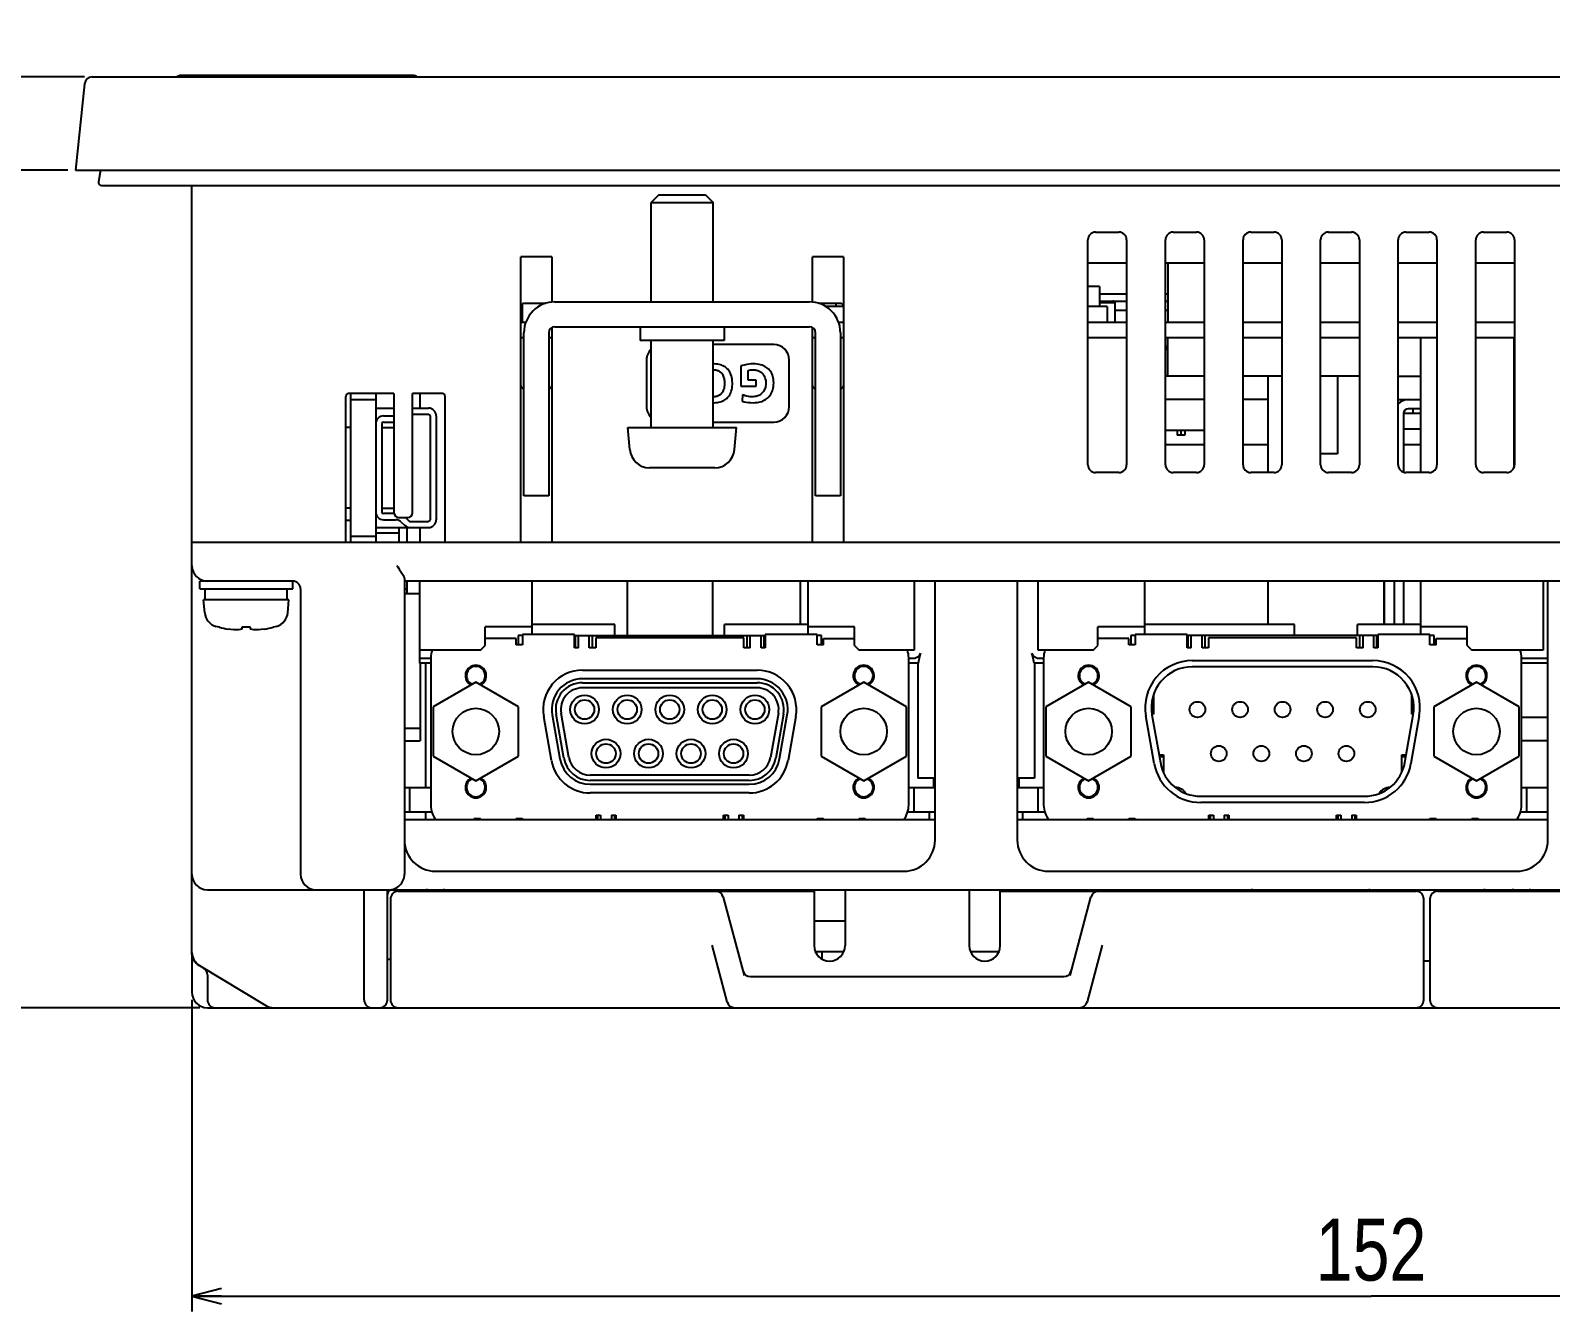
# Model space of a CAD drawing. Extents: x 0 to 563, y 0 to 379.
# Drawn here: x 114.7 to 212.7, y 0 to 82.6 of the extents above; entities that cross this region are included whole.
import ezdxf
from ezdxf.enums import TextEntityAlignment as Align

# ---------------------------------------------------------------- set-up
doc = ezdxf.new("R2010")
doc.units = 0
doc.header["$LTSCALE"] = 32.67
doc.layers.get('0').update_dxf_attribs({"linetype": 'CONTINUOUS'})
for name, color, linetype in [('AXIS', 7, 'CONTINUOUS'), ('DIM', 7, 'CONTINUOUS'), ('DTM_AXIS', 7, 'CONTINUOUS')]:
    doc.layers.add(name, color=color, linetype=linetype)
doc.styles.get("Standard").update_dxf_attribs({"font": 'txt', "width": 0.8})
doc.dimstyles.get("Standard").update_dxf_attribs({"dimtxt": 2.5, "dimasz": 2.5, "dimexe": 1.25, "dimexo": 0.625, "dimtad": 1, "dimcen": 2.5, "dimazin": 3, "dimtfac": 1, "dimtmove": 0, "dimatfit": 3})

# ---------------------------------------------------------------- blocks, each defined once
blk = doc.blocks.new('_OPEN')
at = {"color": 0, "linetype": 'BYBLOCK'}
for p, q in [((0, 0), (-1, 0.263)), ((-1, -0.263), (0, 0)), ((-1, 0), (0, 0))]:
    blk.add_line(p, q, dxfattribs=at)
blk = doc.blocks.new('*D5')
at = {"layer": 'DIM', "color": 2, "linetype": 'CONTINUOUS'}
for p, q in [((105.627, 79.593), (105.627, 82.593)), ((105.627, 82.593), (105.627, 76.593)), ((118.179, 79.593), (104.627, 79.593)), ((105.627, 61.948), (105.627, 76.593)), ((117.098, 73.593), (104.627, 73.593)), ((105.627, 73.593), (105.627, 61.948))]:
    blk.add_line(p, q, dxfattribs=at)
at = {"layer": 'DIM', "color": 2, "linetype": 'CONTINUOUS', "xscale": 1.9, "yscale": 1.9, "zscale": 1.9}
for p, rotation in [((105.627, 79.593), 270), ((105.627, 73.593), 90)]:
    blk.add_blockref('_OPEN', p, dxfattribs=dict(at, rotation=rotation))
at = {"layer": 'DIM', "color": 2, "linetype": 'CONTINUOUS', "width": 0.8}
blk.add_text('6', height=4, rotation=90, dxfattribs=at).set_placement((104.627, 65.148), align=Align.RIGHT)
blk = doc.blocks.new('*D6')
at = {"layer": 'DIM', "color": 2, "linetype": 'CONTINUOUS'}
for p, q in [((118.179, 79.593), (88.973, 79.593)), ((89.973, 79.593), (89.973, 49.593)), ((89.973, 19.593), (89.973, 49.593)), ((125.598, 19.593), (88.973, 19.593))]:
    blk.add_line(p, q, dxfattribs=at)
at = {"layer": 'DIM', "color": 2, "linetype": 'CONTINUOUS', "xscale": 1.9, "yscale": 1.9, "zscale": 1.9}
for p, rotation in [((89.973, 79.593), 90), ((89.973, 19.593), 270)]:
    blk.add_blockref('_OPEN', p, dxfattribs=dict(at, rotation=rotation))
at = {"layer": 'DIM', "color": 2, "linetype": 'CONTINUOUS', "width": 0.8}
blk.add_text('60', height=4, rotation=90, dxfattribs=at).set_placement((88.973, 49.593), align=Align.CENTER)
blk = doc.blocks.new('*D7')
at = {"layer": 'DIM', "color": 2, "linetype": 'CONTINUOUS'}
for p, q in [((125.098, 20.093), (125.098, 2)), ((277.098, 20.093), (277.098, 2)), ((125.098, 2), (125.098, 0)), ((277.098, 2), (277.098, 0)), ((125.098, 1), (201.098, 1)), ((277.098, 1), (201.098, 1))]:
    blk.add_line(p, q, dxfattribs=at)
at = {"layer": 'DIM', "color": 2, "linetype": 'CONTINUOUS', "xscale": 1.9, "yscale": 1.9, "zscale": 1.9, "rotation": 180}
blk.add_blockref('_OPEN', (125.098, 1), dxfattribs=at)
at = {"layer": 'DIM', "color": 2, "linetype": 'CONTINUOUS', "xscale": 1.9, "yscale": 1.9, "zscale": 1.9}
blk.add_blockref('_OPEN', (277.098, 1), dxfattribs=at)
at = {"layer": 'DIM', "color": 2, "linetype": 'CONTINUOUS', "width": 0.8}
blk.add_text('152', height=4, dxfattribs=at).set_placement((201.098, 2), align=Align.CENTER)

msp = doc.modelspace()

# ---------------------------------------------------------------- linework, layer by layer
at = {"color": 7, "linetype": 'CONTINUOUS'}
for p, q in [((118.679, 79.593), (283.517, 79.593)), ((124.09, 79.593), (124.121, 79.62)), ((124.121, 79.62), (124.162, 79.645)), ((124.162, 79.645), (124.206, 79.663)), ((124.206, 79.663), (124.252, 79.674)), ((124.252, 79.674), (124.298, 79.678)), ((139.398, 79.678), (124.298, 79.678)), ((139.444, 79.674), (139.398, 79.678)), ((139.489, 79.663), (139.444, 79.674)), ((139.533, 79.645), (139.489, 79.663)), ((139.574, 79.62), (139.533, 79.645)), ((139.606, 79.593), (139.574, 79.62)), ((118.181, 79.146), (117.598, 73.593)), ((117.598, 73.593), (284.598, 73.593)), ((119.216, 73.593), (119.081, 72.828)), ((119.278, 72.593), (282.918, 72.593)), ((125.098, 23.16), (125.098, 72.593)), ((155.198, 71.993), (154.698, 71.493)), ((155.198, 71.993), (158.198, 71.993)), ((158.198, 71.993), (158.698, 71.493)), ((154.698, 65.093), (154.698, 71.493)), ((154.698, 71.493), (158.698, 71.493)), ((158.698, 65.093), (158.698, 71.493)), ((183.348, 69.593), (184.848, 69.593)), ((188.348, 69.593), (189.848, 69.593)), ((193.348, 69.593), (194.848, 69.593)), ((198.348, 69.593), (199.848, 69.593)), ((203.348, 69.593), (204.848, 69.593)), ((208.348, 69.593), (209.848, 69.593)), ((182.848, 54.593), (182.848, 69.093)), ((185.348, 69.093), (185.348, 54.593)), ((187.848, 54.593), (187.848, 69.093)), ((190.348, 69.093), (190.348, 54.593)), ((192.848, 54.593), (192.848, 69.093)), ((195.348, 69.093), (195.348, 54.593)), ((197.848, 54.593), (197.848, 69.093)), ((200.348, 69.093), (200.348, 54.593)), ((202.848, 54.593), (202.848, 69.093)), ((205.348, 69.093), (205.348, 54.593)), ((207.848, 54.593), (207.848, 69.093)), ((210.348, 69.093), (210.348, 54.593)), ((146.298, 49.593), (146.298, 67.993)), ((148.298, 67.993), (146.298, 67.993)), ((148.298, 67.993), (148.298, 65.074)), ((165.098, 65.074), (165.098, 67.993)), ((167.098, 67.993), (165.098, 67.993)), ((167.098, 67.993), (167.098, 49.593)), ((185.348, 67.593), (182.848, 67.593)), ((190.348, 67.593), (187.848, 67.593)), ((187.998, 67.593), (187.998, 63.793)), ((195.348, 67.593), (192.848, 67.593)), ((200.348, 67.593), (197.848, 67.593)), ((205.348, 67.593), (202.848, 67.593)), ((210.348, 67.593), (207.848, 67.593)), ((146.398, 63.793), (146.398, 64.967)), ((147.905, 64.993), (146.498, 64.993)), ((148.498, 65.093), (164.898, 65.093)), ((166.898, 64.993), (165.491, 64.993)), ((167.098, 64.793), (165.94, 64.793)), ((184.098, 64.793), (182.848, 64.793)), ((185.348, 65.593), (183.598, 65.593)), ((183.598, 65.143), (185.348, 65.143)), ((183.598, 65.043), (184.598, 65.043)), ((184.098, 64.793), (184.098, 63.793)), ((184.486, 65.141), (184.456, 65.143)), ((184.514, 65.135), (184.486, 65.141)), ((184.539, 65.125), (184.514, 65.135)), ((184.558, 65.113), (184.539, 65.125)), ((184.574, 65.1), (184.558, 65.113)), ((184.585, 65.086), (184.574, 65.1)), ((184.592, 65.072), (184.585, 65.086)), ((184.596, 65.057), (184.592, 65.072)), ((184.598, 65.043), (184.596, 65.057)), ((184.598, 63.793), (184.598, 65.043)), ((187.998, 65.593), (187.848, 65.593)), ((187.848, 65.143), (187.998, 65.143)), ((146.298, 63.793), (146.63, 63.793)), ((166.765, 63.793), (167.098, 63.793)), ((182.848, 63.793), (185.348, 63.793)), ((185.348, 64.543), (184.598, 64.543)), ((187.998, 64.543), (187.848, 64.543)), ((187.848, 63.793), (190.348, 63.793)), ((192.848, 63.793), (195.348, 63.793)), ((197.848, 63.793), (200.348, 63.793)), ((202.848, 63.793), (205.348, 63.793)), ((207.848, 63.793), (210.348, 63.793)), ((146.298, 62.793), (146.498, 62.793)), ((146.498, 52.593), (146.498, 63.093)), ((148.098, 63.093), (148.098, 52.593)), ((148.098, 62.793), (148.298, 62.793)), ((148.298, 63.44), (148.298, 49.593)), ((148.498, 63.493), (164.898, 63.493)), ((153.998, 63.493), (153.998, 62.593)), ((159.398, 63.493), (159.398, 62.593)), ((165.098, 49.593), (165.098, 63.44)), ((165.098, 62.793), (165.298, 62.793)), ((165.298, 52.593), (165.298, 63.093)), ((166.898, 63.093), (166.898, 52.593)), ((166.898, 62.793), (167.098, 62.793)), ((182.848, 62.793), (185.348, 62.793)), ((187.848, 62.793), (190.348, 62.793)), ((187.998, 60.293), (187.998, 62.793)), ((192.848, 62.793), (195.348, 62.793)), ((197.848, 62.793), (200.348, 62.793)), ((202.848, 62.793), (205.348, 62.793)), ((204.298, 62.793), (204.298, 54.093)), ((207.848, 62.793), (210.348, 62.793)), ((210.298, 62.793), (210.298, 54.377)), ((159.398, 62.593), (153.998, 62.593)), ((154.698, 56.993), (154.698, 62.593)), ((158.698, 56.993), (158.698, 62.593)), ((162.603, 62.343), (158.698, 62.343)), ((187.877, 62.229), (187.848, 62.278)), ((187.911, 62.17), (187.877, 62.229)), ((187.939, 62.116), (187.911, 62.17)), ((187.961, 62.068), (187.939, 62.116)), ((187.978, 62.026), (187.961, 62.068)), ((187.989, 61.989), (187.978, 62.026)), ((187.996, 61.956), (187.989, 61.989)), ((187.998, 61.927), (187.996, 61.956)), ((154.403, 61.343), (154.403, 58.343)), ((158.79, 61.093), (158.698, 61.092)), ((158.898, 61.087), (158.79, 61.093)), ((158.998, 61.075), (158.898, 61.087)), ((159.09, 61.057), (158.998, 61.075)), ((159.176, 61.034), (159.09, 61.057)), ((159.255, 61.006), (159.176, 61.034)), ((159.329, 60.973), (159.255, 61.006)), ((159.398, 60.936), (159.329, 60.973)), ((159.463, 60.896), (159.398, 60.936)), ((159.523, 60.851), (159.463, 60.896)), ((159.58, 60.801), (159.523, 60.851)), ((159.633, 60.747), (159.58, 60.801)), ((160.685, 61.018), (160.489, 60.969)), ((160.489, 60.969), (160.489, 59.667)), ((160.859, 61.054), (160.685, 61.018)), ((161.013, 61.077), (160.859, 61.054)), ((161.15, 61.09), (161.013, 61.077)), ((161.272, 61.093), (161.15, 61.09)), ((161.41, 61.089), (161.272, 61.093)), ((161.536, 61.077), (161.41, 61.089)), ((161.651, 61.059), (161.536, 61.077)), ((161.756, 61.035), (161.651, 61.059)), ((161.852, 61.006), (161.756, 61.035)), ((161.939, 60.972), (161.852, 61.006)), ((162.019, 60.935), (161.939, 60.972)), ((162.092, 60.894), (162.019, 60.935)), ((162.159, 60.85), (162.092, 60.894)), ((162.22, 60.802), (162.159, 60.85)), ((162.276, 60.751), (162.22, 60.802)), ((162.328, 60.697), (162.276, 60.751)), ((163.603, 58.343), (163.603, 61.343)), ((158.698, 60.71), (158.754, 60.712)), ((158.754, 60.712), (158.817, 60.71)), ((158.817, 60.71), (158.875, 60.703)), ((158.875, 60.703), (158.928, 60.692)), ((158.928, 60.692), (158.978, 60.677)), ((158.978, 60.677), (159.024, 60.659)), ((159.024, 60.659), (159.068, 60.637)), ((159.068, 60.637), (159.11, 60.612)), ((159.11, 60.612), (159.149, 60.583)), ((159.149, 60.583), (159.187, 60.55)), ((159.187, 60.55), (159.223, 60.512)), ((159.223, 60.512), (159.257, 60.47)), ((159.257, 60.47), (159.289, 60.422)), ((159.289, 60.422), (159.319, 60.368)), ((159.319, 60.368), (159.347, 60.308)), ((159.347, 60.308), (159.372, 60.24)), ((159.372, 60.24), (159.394, 60.165)), ((159.394, 60.165), (159.412, 60.081)), ((159.412, 60.081), (159.425, 59.988)), ((159.425, 59.988), (159.432, 59.89)), ((159.432, 59.791), (159.425, 59.697)), ((159.432, 59.89), (159.432, 59.791)), ((159.682, 60.689), (159.633, 60.747)), ((159.728, 60.625), (159.682, 60.689)), ((159.77, 60.556), (159.728, 60.625)), ((159.808, 60.482), (159.77, 60.556)), ((159.842, 60.401), (159.808, 60.482)), ((159.872, 60.313), (159.842, 60.401)), ((159.898, 60.217), (159.872, 60.313)), ((159.917, 60.114), (159.898, 60.217)), ((159.931, 60.002), (159.917, 60.114)), ((159.938, 59.881), (159.931, 60.002)), ((159.936, 59.757), (159.938, 59.881)), ((160.953, 60.678), (161.019, 60.692)), ((160.953, 60.048), (160.953, 60.678)), ((161.466, 60.048), (160.953, 60.048)), ((161.019, 60.692), (161.093, 60.703)), ((161.093, 60.703), (161.177, 60.71)), ((161.177, 60.71), (161.272, 60.712)), ((161.272, 60.712), (161.337, 60.71)), ((161.337, 60.71), (161.4, 60.704)), ((161.4, 60.704), (161.46, 60.694)), ((161.46, 60.694), (161.516, 60.681)), ((161.466, 59.667), (161.466, 60.048)), ((161.516, 60.681), (161.569, 60.665)), ((161.569, 60.665), (161.618, 60.647)), ((161.618, 60.647), (161.672, 60.621)), ((161.672, 60.621), (161.726, 60.59)), ((161.726, 60.59), (161.776, 60.555)), ((161.776, 60.555), (161.823, 60.517)), ((161.823, 60.517), (161.866, 60.476)), ((161.866, 60.476), (161.905, 60.431)), ((161.905, 60.431), (161.942, 60.382)), ((161.942, 60.382), (161.975, 60.328)), ((161.975, 60.328), (162.005, 60.27)), ((162.005, 60.27), (162.031, 60.207)), ((162.031, 60.207), (162.053, 60.14)), ((162.053, 60.14), (162.071, 60.068)), ((162.071, 60.068), (162.084, 59.992)), ((162.084, 59.992), (162.091, 59.91)), ((162.092, 59.825), (162.087, 59.743)), ((162.091, 59.91), (162.092, 59.825)), ((162.375, 60.639), (162.328, 60.697)), ((162.418, 60.577), (162.375, 60.639)), ((162.457, 60.511), (162.418, 60.577)), ((162.492, 60.44), (162.457, 60.511)), ((162.522, 60.364), (162.492, 60.44)), ((162.548, 60.281), (162.522, 60.364)), ((162.569, 60.192), (162.548, 60.281)), ((162.585, 60.095), (162.569, 60.192)), ((162.595, 59.989), (162.585, 60.095)), ((162.593, 59.75), (162.598, 59.873)), ((162.598, 59.873), (162.595, 59.989)), ((190.348, 60.293), (187.848, 60.293)), ((195.348, 60.293), (192.848, 60.293)), ((200.348, 60.293), (197.848, 60.293)), ((198.948, 60.293), (198.948, 55.293)), ((202.848, 60.293), (204.298, 60.293)), ((210.298, 60.293), (210.348, 60.293)), ((135.023, 49.593), (135.023, 58.993)), ((138.123, 59.193), (135.223, 59.193)), ((135.348, 49.593), (135.348, 59.193)), ((135.348, 58.793), (136.948, 58.793)), ((136.948, 59.193), (136.948, 49.593)), ((138.123, 59.193), (138.123, 51.493)), ((139.323, 51.493), (139.323, 59.193)), ((141.223, 59.193), (139.323, 59.193)), ((139.798, 59.193), (139.798, 58.243)), ((141.423, 49.593), (141.423, 58.993)), ((158.754, 58.974), (158.698, 58.977)), ((158.815, 58.977), (158.754, 58.974)), ((158.871, 58.984), (158.815, 58.977)), ((158.924, 58.995), (158.871, 58.984)), ((158.973, 59.009), (158.924, 58.995)), ((159.02, 59.028), (158.973, 59.009)), ((159.064, 59.05), (159.02, 59.028)), ((159.106, 59.075), (159.064, 59.05)), ((159.146, 59.105), (159.106, 59.075)), ((159.184, 59.139), (159.146, 59.105)), ((159.221, 59.177), (159.184, 59.139)), ((159.256, 59.22), (159.221, 59.177)), ((159.289, 59.269), (159.256, 59.22)), ((159.32, 59.324), (159.289, 59.269)), ((159.348, 59.385), (159.32, 59.324)), ((159.374, 59.453), (159.348, 59.385)), ((159.396, 59.528), (159.374, 59.453)), ((159.413, 59.609), (159.396, 59.528)), ((159.425, 59.697), (159.413, 59.609)), ((159.446, 58.778), (159.508, 58.822)), ((159.508, 58.822), (159.566, 58.87)), ((159.566, 58.87), (159.62, 58.922)), ((159.62, 58.922), (159.67, 58.978)), ((159.67, 58.978), (159.717, 59.04)), ((159.717, 59.04), (159.76, 59.107)), ((159.76, 59.107), (159.799, 59.179)), ((159.799, 59.179), (159.834, 59.257)), ((159.834, 59.257), (159.865, 59.341)), ((159.865, 59.341), (159.891, 59.433)), ((159.891, 59.433), (159.913, 59.532)), ((159.913, 59.532), (159.928, 59.64)), ((159.928, 59.64), (159.936, 59.757)), ((160.489, 59.667), (161.466, 59.667)), ((160.593, 59.102), (160.562, 58.694)), ((160.668, 59.071), (160.593, 59.102)), ((160.757, 59.041), (160.668, 59.071)), ((160.859, 59.015), (160.757, 59.041)), ((160.969, 58.994), (160.859, 59.015)), ((161.082, 58.98), (160.969, 58.994)), ((161.187, 58.975), (161.082, 58.98)), ((161.278, 58.976), (161.187, 58.975)), ((161.36, 58.983), (161.278, 58.976)), ((161.436, 58.996), (161.36, 58.983)), ((161.507, 59.013), (161.436, 58.996)), ((161.573, 59.034), (161.507, 59.013)), ((161.634, 59.06), (161.573, 59.034)), ((161.691, 59.089), (161.634, 59.06)), ((161.744, 59.122), (161.691, 59.089)), ((161.793, 59.159), (161.744, 59.122)), ((161.839, 59.2), (161.793, 59.159)), ((161.881, 59.244), (161.839, 59.2)), ((161.921, 59.291), (161.881, 59.244)), ((161.956, 59.343), (161.921, 59.291)), ((161.988, 59.399), (161.956, 59.343)), ((162.017, 59.459), (161.988, 59.399)), ((161.991, 58.75), (162.064, 58.791)), ((162.041, 59.523), (162.017, 59.459)), ((162.061, 59.592), (162.041, 59.523)), ((162.077, 59.665), (162.061, 59.592)), ((162.064, 58.791), (162.132, 58.837)), ((162.087, 59.743), (162.077, 59.665)), ((162.132, 58.837), (162.195, 58.886)), ((162.195, 58.886), (162.252, 58.939)), ((162.252, 58.939), (162.306, 58.995)), ((162.306, 58.995), (162.355, 59.057)), ((162.355, 59.057), (162.401, 59.122)), ((162.401, 59.122), (162.442, 59.192)), ((162.442, 59.192), (162.479, 59.268)), ((162.479, 59.268), (162.512, 59.35)), ((162.512, 59.35), (162.54, 59.438)), ((162.54, 59.438), (162.564, 59.534)), ((162.564, 59.534), (162.582, 59.638)), ((162.582, 59.638), (162.593, 59.75)), ((190.348, 58.793), (187.848, 58.793)), ((194.448, 58.793), (192.848, 58.793)), ((202.848, 58.793), (204.298, 58.793)), ((203.098, 58.699), (203.098, 58.793)), ((210.348, 58.793), (210.298, 58.793)), ((136.948, 58.243), (138.123, 58.243)), ((139.323, 58.243), (140.348, 58.243)), ((139.323, 57.843), (140.348, 57.843)), ((158.698, 58.595), (158.754, 58.593)), ((158.754, 58.593), (158.865, 58.597)), ((158.865, 58.597), (158.969, 58.608)), ((158.969, 58.608), (159.064, 58.624)), ((159.064, 58.624), (159.152, 58.646)), ((159.152, 58.646), (159.234, 58.672)), ((159.234, 58.672), (159.31, 58.703)), ((159.31, 58.703), (159.381, 58.739)), ((159.381, 58.739), (159.446, 58.778)), ((160.562, 58.694), (160.698, 58.657)), ((160.698, 58.657), (160.832, 58.63)), ((160.832, 58.63), (160.967, 58.61)), ((160.967, 58.61), (161.111, 58.598)), ((161.111, 58.598), (161.272, 58.593)), ((161.272, 58.593), (161.402, 58.598)), ((161.402, 58.598), (161.522, 58.609)), ((161.522, 58.609), (161.632, 58.627)), ((161.632, 58.627), (161.733, 58.651)), ((161.733, 58.651), (161.826, 58.679)), ((161.826, 58.679), (161.912, 58.713)), ((161.912, 58.713), (161.991, 58.75)), ((204.298, 57.893), (203.198, 57.893)), ((203.198, 57.893), (203.198, 54.117)), ((204.298, 58.193), (203.498, 58.193)), ((203.798, 58.193), (203.798, 57.893)), ((210.348, 58.193), (210.298, 58.193)), ((210.348, 57.893), (210.298, 57.893)), ((135.348, 57.002), (135.023, 57.002)), ((137.348, 57.243), (137.348, 51.543)), ((137.348, 57.002), (138.123, 57.002)), ((137.448, 57.743), (138.123, 57.743)), ((137.448, 57.343), (138.123, 57.343)), ((140.448, 57.743), (140.448, 51.043)), ((140.848, 57.743), (140.848, 51.043)), ((153.322, 55.58), (153.198, 56.993)), ((153.198, 56.993), (160.198, 56.993)), ((158.698, 57.343), (162.603, 57.343)), ((160.074, 55.58), (160.198, 56.993)), ((204.298, 56.893), (203.198, 56.893)), ((210.348, 56.893), (210.298, 56.893)), ((190.348, 56.793), (187.848, 56.793)), ((187.848, 55.893), (190.348, 55.893)), ((188.598, 56.793), (188.598, 56.493)), ((189.098, 56.493), (188.598, 56.493)), ((188.848, 56.793), (188.848, 56.493)), ((189.098, 56.793), (189.098, 56.493)), ((192.848, 55.893), (194.448, 55.893)), ((203.198, 55.893), (204.298, 55.893)), ((210.298, 55.893), (210.348, 55.893)), ((198.948, 55.293), (197.848, 55.293)), ((210.298, 54.893), (210.348, 54.893)), ((154.598, 54.396), (154.598, 54.393)), ((154.624, 54.394), (154.598, 54.396)), ((154.651, 54.394), (154.624, 54.394)), ((154.678, 54.393), (154.651, 54.394)), ((156.198, 54.393), (154.678, 54.393)), ((156.532, 54.394), (156.198, 54.396)), ((156.198, 54.396), (156.198, 54.393)), ((156.865, 54.394), (156.532, 54.394)), ((157.198, 54.396), (156.865, 54.394)), ((157.198, 54.393), (157.198, 54.396)), ((158.718, 54.393), (157.198, 54.393)), ((158.745, 54.394), (158.718, 54.393)), ((158.771, 54.394), (158.745, 54.394)), ((158.798, 54.396), (158.771, 54.394)), ((184.848, 54.093), (183.348, 54.093)), ((189.848, 54.093), (188.348, 54.093)), ((194.848, 54.093), (193.348, 54.093)), ((199.848, 54.093), (198.348, 54.093)), ((204.848, 54.093), (203.348, 54.093)), ((209.848, 54.093), (208.348, 54.093)), ((148.098, 52.593), (146.498, 52.593)), ((166.898, 52.593), (165.298, 52.593)), ((135.348, 51.784), (135.023, 51.784)), ((135.348, 50.993), (135.023, 50.993)), ((137.348, 51.784), (138.123, 51.784)), ((138.127, 51.443), (137.448, 51.443)), ((137.448, 51.043), (138.241, 51.043)), ((138.423, 51.193), (139.023, 51.193)), ((139.084, 50.973), (138.877, 51.18)), ((135.348, 49.993), (136.948, 49.993)), ((136.948, 50.543), (140.348, 50.543)), ((136.948, 50.193), (138.448, 50.193)), ((138.448, 49.593), (138.448, 50.543)), ((138.594, 50.897), (138.801, 50.69)), ((138.948, 50.543), (138.948, 49.593)), ((139.155, 50.943), (140.348, 50.943)), ((139.798, 50.543), (139.798, 49.593)), ((125.098, 49.593), (269.098, 49.593)), ((138.298, 48.093), (138.362, 48.002)), ((125.598, 46.593), (125.598, 47.093)), ((131.598, 47.093), (125.598, 47.093)), ((131.598, 46.593), (131.598, 47.093)), ((138.362, 48.002), (138.426, 47.912)), ((138.426, 47.912), (138.486, 47.825)), ((138.486, 47.825), (138.541, 47.743)), ((138.541, 47.743), (138.592, 47.666)), ((138.592, 47.666), (138.638, 47.595)), ((138.638, 47.595), (138.677, 47.529)), ((138.677, 47.529), (138.711, 47.47)), ((138.711, 47.47), (138.739, 47.416)), ((138.739, 47.416), (138.761, 47.369)), ((138.761, 47.369), (138.777, 47.327)), ((138.777, 47.327), (138.789, 47.289)), ((138.789, 47.289), (138.796, 47.256)), ((138.796, 47.256), (138.798, 47.227)), ((138.798, 47.227), (138.798, 28.193)), ((237.998, 47.093), (138.798, 47.093)), ((138.948, 47.093), (138.948, 46.293)), ((139.798, 41.793), (139.798, 47.093)), ((146.998, 47.093), (146.998, 43.643)), ((164.298, 47.093), (164.298, 44.293)), ((164.798, 47.093), (164.798, 43.643)), ((171.648, 47.093), (171.648, 42.643)), ((172.998, 30.393), (172.998, 47.093)), ((178.298, 47.093), (178.298, 30.393)), ((179.648, 42.643), (179.648, 47.093)), ((186.498, 47.093), (186.498, 43.643)), ((201.948, 44.293), (201.948, 47.093)), ((202.598, 47.093), (202.598, 44.293)), ((203.198, 47.093), (203.198, 44.293)), ((204.298, 47.093), (204.298, 43.643)), ((212.198, 47.093), (212.198, 42.643)), ((212.498, 30.393), (212.498, 47.093)), ((125.598, 46.593), (131.598, 46.593)), ((125.948, 45.893), (125.948, 46.593)), ((131.248, 45.893), (131.248, 46.593)), ((132.098, 46.593), (132.098, 28.193)), ((138.798, 46.593), (138.948, 46.593)), ((138.798, 46.293), (139.798, 46.293)), ((125.922, 45.046), (125.848, 45.893)), ((131.348, 45.893), (125.848, 45.893)), ((131.274, 45.046), (131.348, 45.893)), ((126.848, 44.116), (126.638, 44.173)), ((126.87, 44.116), (126.848, 44.116)), ((128.318, 44.116), (128.318, 43.997)), ((128.878, 44.116), (128.318, 44.116)), ((128.878, 43.997), (128.878, 44.116)), ((130.348, 44.116), (130.325, 44.116)), ((130.558, 44.173), (130.348, 44.116)), ((146.998, 44.143), (143.998, 44.143)), ((143.998, 42.943), (143.998, 44.143)), ((152.366, 44.293), (146.998, 44.293)), ((152.366, 43.573), (152.366, 44.293)), ((164.798, 44.293), (159.43, 44.293)), ((159.43, 43.573), (159.43, 44.293)), ((167.798, 44.143), (164.798, 44.143)), ((167.798, 42.943), (167.798, 44.143)), ((186.498, 44.143), (183.498, 44.143)), ((183.498, 42.943), (183.498, 44.143)), ((196.171, 44.293), (186.498, 44.293)), ((196.171, 43.593), (196.171, 44.293)), ((204.298, 44.293), (200.225, 44.293)), ((200.225, 43.593), (200.225, 44.293)), ((207.298, 44.143), (204.298, 44.143)), ((207.298, 42.943), (207.298, 44.143)), ((127.607, 43.974), (127.43, 43.997)), ((127.795, 43.957), (127.607, 43.974)), ((127.993, 43.946), (127.795, 43.957)), ((128.093, 43.955), (127.993, 43.946)), ((128.202, 43.972), (128.093, 43.955)), ((128.318, 43.997), (128.202, 43.972)), ((128.986, 43.973), (128.878, 43.997)), ((129.094, 43.956), (128.986, 43.973)), ((129.203, 43.946), (129.094, 43.956)), ((129.384, 43.956), (129.203, 43.946)), ((129.571, 43.972), (129.384, 43.956)), ((129.765, 43.997), (129.571, 43.972)), ((145.998, 43.393), (143.998, 43.393)), ((145.998, 42.993), (145.998, 43.393)), ((146.398, 43.593), (146.123, 43.593)), ((146.123, 43.593), (146.123, 42.993)), ((149.748, 43.643), (146.398, 43.643)), ((146.398, 43.643), (146.398, 42.993)), ((149.748, 42.793), (149.748, 43.643)), ((162.048, 43.573), (149.748, 43.573)), ((149.813, 42.793), (149.813, 43.573)), ((150.013, 42.793), (150.013, 43.573)), ((150.713, 42.793), (150.713, 43.573)), ((150.913, 42.793), (150.913, 43.573)), ((160.668, 43.443), (151.128, 43.443)), ((151.128, 43.443), (151.128, 42.793)), ((160.668, 42.793), (160.668, 43.443)), ((160.883, 42.793), (160.883, 43.573)), ((161.083, 42.793), (161.083, 43.573)), ((161.783, 42.793), (161.783, 43.573)), ((161.983, 42.793), (161.983, 43.573)), ((165.398, 43.643), (162.048, 43.643)), ((162.048, 43.643), (162.048, 42.793)), ((165.398, 42.993), (165.398, 43.643)), ((165.673, 43.593), (165.398, 43.593)), ((165.673, 42.993), (165.673, 43.593)), ((165.798, 43.393), (167.798, 43.393)), ((165.798, 42.993), (165.798, 43.393)), ((185.498, 43.393), (183.498, 43.393)), ((185.498, 42.993), (185.498, 43.393)), ((185.898, 43.593), (185.623, 43.593)), ((185.623, 43.593), (185.623, 42.993)), ((189.248, 43.643), (185.898, 43.643)), ((185.898, 43.643), (185.898, 42.993)), ((189.248, 42.793), (189.248, 43.643)), ((201.548, 43.593), (189.248, 43.593)), ((189.313, 42.793), (189.313, 43.593)), ((189.513, 42.793), (189.513, 43.593)), ((190.213, 42.793), (190.213, 43.593)), ((190.413, 42.793), (190.413, 43.593)), ((200.168, 43.443), (190.628, 43.443)), ((190.628, 43.443), (190.628, 42.793)), ((200.168, 42.793), (200.168, 43.443)), ((200.383, 42.793), (200.383, 43.593)), ((200.583, 42.793), (200.583, 43.593)), ((201.283, 42.793), (201.283, 43.593)), ((201.483, 42.793), (201.483, 43.593)), ((204.898, 43.643), (201.548, 43.643)), ((201.548, 43.643), (201.548, 42.793)), ((204.898, 42.993), (204.898, 43.643)), ((205.173, 43.593), (204.898, 43.593)), ((205.173, 42.993), (205.173, 43.593)), ((205.298, 43.393), (207.298, 43.393)), ((205.298, 42.993), (205.298, 43.393)), ((143.698, 42.643), (139.798, 42.643)), ((140.498, 42.143), (140.498, 32.643)), ((143.698, 42.643), (143.998, 42.943)), ((146.398, 42.993), (145.998, 42.993)), ((150.013, 42.793), (149.748, 42.793)), ((151.128, 42.793), (150.713, 42.793)), ((161.083, 42.793), (160.668, 42.793)), ((162.048, 42.793), (161.783, 42.793)), ((165.798, 42.993), (165.398, 42.993)), ((167.798, 42.943), (168.098, 42.643)), ((171.648, 42.643), (168.098, 42.643)), ((171.298, 32.643), (171.298, 42.143)), ((171.777, 42.138), (171.736, 42.121)), ((171.819, 42.159), (171.777, 42.138)), ((171.859, 42.185), (171.819, 42.159)), ((171.899, 42.216), (171.859, 42.185)), ((171.937, 42.252), (171.899, 42.216)), ((171.972, 42.294), (171.937, 42.252)), ((171.994, 42.237), (171.95, 42.017)), ((172.003, 42.342), (171.972, 42.294)), ((172.05, 42.452), (171.994, 42.237)), ((172.03, 42.395), (172.003, 42.342)), ((172.05, 42.452), (172.03, 42.395)), ((179.266, 42.395), (179.245, 42.452)), ((179.302, 42.237), (179.245, 42.452)), ((179.293, 42.342), (179.266, 42.395)), ((179.324, 42.294), (179.293, 42.342)), ((179.346, 42.017), (179.302, 42.237)), ((179.359, 42.252), (179.324, 42.294)), ((179.397, 42.216), (179.359, 42.252)), ((179.437, 42.185), (179.397, 42.216)), ((179.477, 42.159), (179.437, 42.185)), ((179.518, 42.138), (179.477, 42.159)), ((179.56, 42.121), (179.518, 42.138)), ((183.198, 42.643), (179.648, 42.643)), ((179.998, 42.143), (179.998, 32.643)), ((183.198, 42.643), (183.498, 42.943)), ((185.898, 42.993), (185.498, 42.993)), ((189.513, 42.793), (189.248, 42.793)), ((190.628, 42.793), (190.213, 42.793)), ((200.583, 42.793), (200.168, 42.793)), ((201.548, 42.793), (201.283, 42.793)), ((205.298, 42.993), (204.898, 42.993)), ((207.298, 42.943), (207.598, 42.643)), ((212.198, 42.643), (207.598, 42.643)), ((210.798, 32.643), (210.798, 42.143)), ((140.498, 42.093), (139.798, 42.093)), ((140.498, 41.793), (139.798, 41.793)), ((139.807, 41.793), (139.807, 36.793)), ((140.148, 41.793), (140.148, 33.793)), ((150.273, 41.353), (161.523, 41.353)), ((171.571, 42.093), (171.298, 42.093)), ((171.919, 41.793), (171.298, 41.793)), ((171.612, 42.095), (171.571, 42.093)), ((171.653, 42.1), (171.612, 42.095)), ((171.695, 42.109), (171.653, 42.1)), ((171.736, 42.121), (171.695, 42.109)), ((171.95, 42.017), (171.919, 41.793)), ((179.377, 41.793), (179.346, 42.017)), ((179.998, 41.793), (179.377, 41.793)), ((179.601, 42.109), (179.56, 42.121)), ((179.643, 42.1), (179.601, 42.109)), ((179.684, 42.095), (179.643, 42.1)), ((179.725, 42.093), (179.684, 42.095)), ((179.998, 42.093), (179.725, 42.093)), ((189.578, 41.968), (201.218, 41.968)), ((201.218, 41.568), (189.578, 41.568)), ((212.498, 42.093), (210.798, 42.093)), ((212.498, 41.793), (210.798, 41.793)), ((143.398, 40.569), (140.648, 38.981)), ((146.148, 38.981), (143.398, 40.569)), ((161.523, 40.794), (150.273, 40.794)), ((150.273, 40.543), (161.523, 40.543)), ((161.523, 40.21), (150.273, 40.21)), ((168.398, 40.569), (165.648, 38.981)), ((171.148, 38.981), (168.398, 40.569)), ((182.898, 40.569), (180.148, 38.981)), ((185.648, 38.981), (182.898, 40.569)), ((207.898, 40.569), (205.148, 38.981)), ((210.648, 38.981), (207.898, 40.569)), ((187.068, 39.747), (187.068, 38.513)), ((203.728, 38.513), (203.728, 39.747)), ((140.648, 38.981), (140.648, 35.806)), ((146.148, 35.806), (146.148, 38.981)), ((148.272, 35.532), (147.771, 38.372)), ((148.322, 38.469), (148.823, 35.629)), ((149.07, 35.673), (148.569, 38.513)), ((149.398, 35.731), (148.897, 38.571)), ((162.899, 38.571), (162.398, 35.731)), ((163.227, 38.513), (162.726, 35.673)), ((162.973, 35.629), (163.474, 38.469)), ((164.024, 38.372), (163.524, 35.532)), ((165.648, 38.981), (165.648, 35.806)), ((171.148, 35.806), (171.148, 38.981)), ((180.148, 38.981), (180.148, 35.806)), ((185.648, 35.806), (185.648, 38.981)), ((187.125, 35.33), (186.584, 38.4)), ((186.957, 38.613), (187.068, 38.613)), ((187.068, 38.513), (186.971, 38.513)), ((186.978, 38.47), (187.519, 35.4)), ((203.276, 35.4), (203.818, 38.47)), ((204.212, 38.4), (203.67, 35.33)), ((203.728, 38.613), (203.839, 38.613)), ((203.825, 38.513), (203.728, 38.513)), ((205.148, 38.981), (205.148, 35.806)), ((210.648, 35.806), (210.648, 38.981)), ((139.807, 37.593), (138.798, 37.593)), ((138.798, 36.793), (139.807, 36.793)), ((212.498, 36.793), (210.798, 36.793)), ((140.648, 35.806), (143.398, 34.218)), ((143.398, 34.218), (146.148, 35.806)), ((165.648, 35.806), (168.398, 34.218)), ((168.398, 34.218), (171.148, 35.806)), ((180.148, 35.806), (182.898, 34.218)), ((182.898, 34.218), (185.648, 35.806)), ((187.432, 35.893), (187.718, 35.893)), ((187.45, 35.793), (187.718, 35.793)), ((187.718, 35.893), (187.718, 34.761)), ((203.078, 35.893), (203.363, 35.893)), ((203.078, 34.761), (203.078, 35.893)), ((203.078, 35.793), (203.346, 35.793)), ((205.148, 35.806), (207.898, 34.218)), ((207.898, 34.218), (210.648, 35.806)), ((161.022, 34.576), (150.774, 34.576)), ((172.898, 34.393), (172.898, 33.793)), ((178.398, 34.393), (178.398, 33.793)), ((138.798, 33.793), (140.498, 33.793)), ((139.148, 32.193), (139.148, 33.793)), ((161.022, 34.243), (150.774, 34.243)), ((150.774, 33.992), (161.022, 33.992)), ((161.022, 33.433), (150.774, 33.433)), ((171.298, 33.793), (172.998, 33.793)), ((171.648, 32.193), (171.648, 33.793)), ((178.298, 33.793), (179.998, 33.793)), ((179.648, 32.193), (179.648, 33.793)), ((188.478, 33.793), (188.474, 33.793)), ((188.703, 33.634), (188.703, 33.76)), ((202.093, 33.634), (202.093, 33.76)), ((202.321, 33.793), (202.318, 33.793)), ((210.798, 33.793), (212.498, 33.793)), ((211.148, 32.193), (211.148, 33.793)), ((190.119, 33.218), (200.677, 33.218)), ((200.677, 32.818), (190.119, 32.818)), ((140.57, 32.193), (138.798, 32.193)), ((172.998, 31.693), (138.798, 31.693)), ((143.298, 31.793), (143.698, 31.793)), ((143.298, 31.693), (143.298, 31.793)), ((143.473, 31.693), (143.473, 31.793)), ((143.698, 31.693), (143.698, 31.793)), ((145.998, 31.793), (146.398, 31.793)), ((145.998, 31.693), (145.998, 31.793)), ((146.123, 31.793), (146.123, 31.693)), ((146.398, 31.793), (146.398, 31.693)), ((151.148, 31.993), (151.438, 31.993)), ((151.148, 31.693), (151.148, 31.993)), ((151.238, 31.993), (151.238, 31.693)), ((151.438, 31.993), (151.438, 31.693)), ((152.138, 31.993), (152.428, 31.993)), ((152.138, 31.993), (152.138, 31.693)), ((152.338, 31.993), (152.338, 31.693)), ((152.428, 31.993), (152.428, 31.693)), ((159.368, 31.993), (159.658, 31.993)), ((159.368, 31.693), (159.368, 31.993)), ((159.458, 31.993), (159.458, 31.693)), ((159.658, 31.993), (159.658, 31.693)), ((160.358, 31.993), (160.648, 31.993)), ((160.358, 31.993), (160.358, 31.693)), ((160.558, 31.993), (160.558, 31.693)), ((160.648, 31.993), (160.648, 31.693)), ((165.398, 31.793), (165.798, 31.793)), ((165.398, 31.693), (165.398, 31.793)), ((165.673, 31.693), (165.673, 31.793)), ((165.798, 31.693), (165.798, 31.793)), ((168.098, 31.793), (168.498, 31.793)), ((168.098, 31.693), (168.098, 31.793)), ((168.323, 31.793), (168.323, 31.693)), ((168.498, 31.793), (168.498, 31.693)), ((172.998, 32.193), (171.226, 32.193)), ((172.648, 31.693), (172.648, 32.193)), ((180.07, 32.193), (178.298, 32.193)), ((212.498, 31.693), (178.298, 31.693)), ((178.648, 31.693), (178.648, 32.193)), ((182.798, 31.793), (183.198, 31.793)), ((182.798, 31.693), (182.798, 31.793)), ((182.973, 31.693), (182.973, 31.793)), ((183.198, 31.693), (183.198, 31.793)), ((185.498, 31.793), (185.898, 31.793)), ((185.498, 31.693), (185.498, 31.793)), ((185.623, 31.793), (185.623, 31.693)), ((185.898, 31.793), (185.898, 31.693)), ((190.648, 31.993), (190.938, 31.993)), ((190.648, 31.693), (190.648, 31.993)), ((190.738, 31.993), (190.738, 31.693)), ((190.938, 31.993), (190.938, 31.693)), ((191.638, 31.993), (191.928, 31.993)), ((191.638, 31.993), (191.638, 31.693)), ((191.838, 31.993), (191.838, 31.693)), ((191.928, 31.993), (191.928, 31.693)), ((198.868, 31.993), (199.158, 31.993)), ((198.868, 31.693), (198.868, 31.993)), ((198.958, 31.993), (198.958, 31.693)), ((199.158, 31.993), (199.158, 31.693)), ((199.858, 31.993), (200.148, 31.993)), ((199.858, 31.993), (199.858, 31.693)), ((200.058, 31.993), (200.058, 31.693)), ((200.148, 31.993), (200.148, 31.693)), ((204.898, 31.793), (205.298, 31.793)), ((204.898, 31.693), (204.898, 31.793)), ((205.173, 31.693), (205.173, 31.793)), ((205.298, 31.693), (205.298, 31.793)), ((207.598, 31.793), (207.998, 31.793)), ((207.598, 31.693), (207.598, 31.793)), ((207.823, 31.793), (207.823, 31.693)), ((207.998, 31.793), (207.998, 31.693)), ((212.498, 32.193), (210.726, 32.193)), ((140.798, 28.393), (170.998, 28.393)), ((180.298, 28.393), (210.498, 28.393)), ((126.098, 27.193), (276.598, 27.193)), ((136.198, 20.093), (136.198, 27.193)), ((137.698, 20.093), (137.698, 27.193)), ((137.898, 26.593), (137.898, 20.093)), ((138.398, 27.093), (165.198, 27.093)), ((140.498, 27.093), (140.498, 27.193)), ((156.898, 27.093), (156.898, 27.193)), ((159.048, 27.193), (159.048, 27.093)), ((159.349, 26.722), (160.696, 21.672)), ((165.198, 27.093), (165.198, 23.593)), ((167.198, 27.193), (167.198, 23.593)), ((175.198, 27.193), (175.198, 23.593)), ((177.198, 27.093), (203.998, 27.093)), ((177.198, 23.593), (177.198, 27.093)), ((181.7, 21.672), (183.047, 26.722)), ((204.498, 20.093), (204.498, 26.593)), ((204.898, 26.593), (204.898, 20.093)), ((205.398, 27.093), (232.198, 27.093)), ((165.198, 25.193), (167.198, 25.193)), ((159.599, 19.965), (158.624, 23.619)), ((183.771, 23.619), (182.797, 19.965)), ((125.101, 23.072), (125.098, 23.151)), ((125.098, 23.151), (125.098, 20.593)), ((125.11, 22.993), (125.101, 23.072)), ((125.126, 22.915), (125.11, 22.993)), ((125.148, 22.839), (125.126, 22.915)), ((125.175, 22.765), (125.148, 22.839)), ((125.209, 22.693), (125.175, 22.765)), ((125.248, 22.624), (125.209, 22.693)), ((125.292, 22.558), (125.248, 22.624)), ((125.342, 22.496), (125.292, 22.558)), ((137.898, 22.693), (137.698, 22.693)), ((167.114, 23.193), (165.282, 23.193)), ((165.698, 23.193), (165.698, 22.729)), ((177.114, 23.193), (175.282, 23.193)), ((204.898, 22.593), (204.498, 22.593)), ((125.396, 22.438), (125.342, 22.496)), ((125.455, 22.385), (125.396, 22.438)), ((125.517, 22.336), (125.455, 22.385)), ((125.584, 22.293), (125.517, 22.336)), ((125.583, 22.302), (129.86, 19.736)), ((126.098, 21.71), (126.098, 20.093)), ((161.101, 21.593), (181.295, 21.593)), ((126.098, 19.593), (130.362, 19.593)), ((130.296, 19.593), (130.296, 19.597)), ((130.375, 19.593), (276.098, 19.593))]:
    msp.add_line(p, q, dxfattribs=at)
for centre, radius in [((150.408, 38.813), 0.925), ((150.408, 38.813), 0.625), ((153.158, 38.813), 0.925), ((153.158, 38.813), 0.625), ((155.898, 38.813), 0.925), ((155.898, 38.813), 0.625), ((158.638, 38.813), 0.925), ((158.638, 38.813), 0.625), ((161.388, 38.813), 0.925), ((161.388, 38.813), 0.625), ((189.908, 38.813), 0.505), ((192.658, 38.813), 0.505), ((195.398, 38.813), 0.505), ((198.138, 38.813), 0.505), ((200.888, 38.813), 0.505), ((143.398, 37.393), 1.5), ((168.398, 37.393), 1.5), ((182.898, 37.393), 1.5), ((207.898, 37.393), 1.5), ((151.788, 35.973), 0.925), ((151.788, 35.973), 0.625), ((154.528, 35.973), 0.925), ((154.528, 35.973), 0.625), ((157.268, 35.973), 0.925), ((157.268, 35.973), 0.625), ((160.008, 35.973), 0.925), ((160.008, 35.973), 0.625), ((191.288, 35.973), 0.505), ((194.028, 35.973), 0.505), ((196.768, 35.973), 0.505), ((199.508, 35.973), 0.505)]:
    msp.add_circle(centre, radius, dxfattribs=at)
for centre, radius, start, end in [((118.679, 79.093), 0.5, 90, 174), ((119.278, 72.793), 0.2, 170, 270), ((183.348, 69.093), 0.5, 90, 180), ((184.848, 69.093), 0.5, 0, 90), ((188.348, 69.093), 0.5, 90, 180), ((189.848, 69.093), 0.5, 0, 90), ((193.348, 69.093), 0.5, 90, 180), ((194.848, 69.093), 0.5, 0, 90), ((198.348, 69.093), 0.5, 90, 180), ((199.848, 69.093), 0.5, 0, 90), ((203.348, 69.093), 0.5, 90, 180), ((204.848, 69.093), 0.5, 0, 90), ((208.348, 69.093), 0.5, 90, 180), ((209.848, 69.093), 0.5, 0, 90), ((146.498, 64.793), 0.2, 90, 180), ((148.498, 63.093), 2, 90, 180), ((164.898, 63.093), 2, 0, 90), ((166.898, 64.793), 0.2, 0, 90), ((148.498, 63.093), 0.4, 90, 180), ((164.898, 63.093), 0.4, 0, 90), ((155.403, 61.343), 1, 134.89997, 180), ((162.603, 61.343), 1, 0, 90), ((135.223, 58.993), 0.2, 90, 180), ((141.223, 58.993), 0.2, 0, 90), ((203.498, 57.893), 0.9, 90, 136.29909), ((140.348, 57.743), 0.5, 0, 90), ((140.348, 57.743), 0.1, 0, 90), ((155.403, 58.343), 1, 180, 225.10003), ((162.603, 58.343), 1, 270, 360), ((203.498, 57.893), 0.3, 90, 180), ((137.448, 57.243), 0.5, 90, 180), ((137.448, 57.243), 0.1, 90, 180), ((154.617, 55.693), 1.3, 185, 269.17574), ((158.779, 55.693), 1.3, 270.82425, 355), ((183.348, 54.593), 0.5, 180, 270), ((184.848, 54.593), 0.5, 270, 360), ((188.348, 54.593), 0.5, 180, 270), ((189.848, 54.593), 0.5, 270, 360), ((193.348, 54.593), 0.5, 180, 270), ((194.848, 54.593), 0.5, 270, 360), ((198.348, 54.593), 0.5, 180, 270), ((199.848, 54.593), 0.5, 270, 360), ((203.348, 54.593), 0.5, 180, 270), ((204.848, 54.593), 0.5, 270, 360), ((208.348, 54.593), 0.5, 180, 270), ((209.848, 54.593), 0.5, 270, 360), ((137.448, 51.543), 0.5, 180, 270), ((137.448, 51.543), 0.1, 180, 270), ((138.423, 51.493), 0.3, 180, 270), ((138.241, 50.543), 0.5, 45, 90), ((138.241, 50.543), 0.9, 45, 46.34349), ((139.023, 51.493), 0.3, 270, 360), ((139.155, 51.043), 0.1, 225, 270), ((140.348, 51.043), 0.5, 270, 360), ((140.348, 51.043), 0.1, 270, 360), ((139.155, 51.043), 0.5, 225, 270), ((126.098, 48.093), 1, 180, 270), ((131.598, 46.593), 0.5, 0, 90), ((126.918, 45.133), 1, 185, 253.74297), ((128.598, 50.893), 6.994, 255.70131, 260.39163), ((128.598, 50.893), 6.994, 279.60837, 284.29869), ((130.278, 45.133), 1, 286.25703, 355), ((141.998, 42.143), 1.5, 160.50638, 180), ((169.798, 42.143), 1.5, 0, 19.49368), ((181.498, 42.143), 1.5, 160.50638, 180), ((209.298, 42.143), 1.5, 0, 19.49369), ((143.398, 40.993), 0.675, 296.89832, 243.10274), ((143.398, 40.993), 0.6, 292.13905, 247.87877), ((150.273, 38.813), 2.54, 90, 190), ((161.523, 38.813), 2.54, 350, 90), ((168.398, 40.993), 0.675, 296.89832, 243.10274), ((168.398, 40.993), 0.6, 292.13905, 247.87877), ((182.898, 40.993), 0.675, 296.89832, 243.10275), ((182.898, 40.993), 0.6, 292.15723, 247.82285), ((189.578, 38.928), 3.04, 90, 190), ((189.578, 38.928), 2.64, 90, 190), ((201.218, 38.928), 3.04, 350, 90), ((201.218, 38.928), 2.64, 350, 90), ((207.898, 40.993), 0.675, 296.89832, 243.10275), ((207.898, 40.993), 0.6, 292.15723, 247.82285), ((150.273, 38.813), 1.981, 90, 190), ((150.273, 38.813), 1.73, 90, 190), ((150.273, 38.813), 1.397, 90, 190), ((161.523, 38.813), 1.981, 350, 90), ((161.523, 38.813), 1.73, 350, 90), ((161.523, 38.813), 1.397, 350, 90), ((150.774, 35.973), 2.54, 190, 270), ((150.774, 35.973), 1.981, 190, 270), ((150.774, 35.973), 1.73, 190, 270), ((150.774, 35.973), 1.397, 190, 270), ((161.022, 35.973), 1.397, 270, 350), ((161.022, 35.973), 1.73, 270, 350), ((161.022, 35.973), 1.981, 270, 350), ((161.022, 35.973), 2.54, 270, 350), ((190.119, 35.858), 3.04, 190, 270), ((190.119, 35.858), 2.64, 190, 270), ((200.677, 35.858), 2.64, 270, 350), ((200.677, 35.858), 3.04, 270, 350), ((143.398, 33.793), 0.675, 116.89832, 63.10274), ((143.398, 33.793), 0.6, 112.13905, 67.87877), ((168.398, 33.793), 0.675, 116.89832, 63.10274), ((168.398, 33.793), 0.6, 112.13905, 67.87877), ((182.898, 33.793), 0.675, 116.89832, 63.10275), ((182.898, 33.793), 0.6, 112.15723, 67.82285), ((207.898, 33.793), 0.675, 116.89832, 63.10275), ((207.898, 33.793), 0.6, 112.15723, 67.82285), ((188.478, 32.993), 0.8, 30.13579, 90), ((202.318, 32.993), 0.8, 90, 149.86421), ((141.998, 32.643), 1.5, 180, 219.36994), ((169.798, 32.643), 1.5, 320.6294, 360), ((181.498, 32.643), 1.5, 180, 219.36994), ((209.298, 32.643), 1.5, 320.6294, 360), ((140.798, 30.393), 2, 180, 270), ((170.998, 30.393), 2, 270, 360), ((180.298, 30.393), 2, 180, 270), ((210.498, 30.393), 2, 270, 360), ((126.098, 28.193), 1, 180, 270), ((133.098, 28.193), 1, 180, 270), ((137.798, 28.193), 1, 270, 0.00347), ((137.998, 26.893), 0.3, 94.9971, 180), ((138.398, 26.593), 0.5, 90, 180), ((140.198, 26.893), 0.3, 41.89103, 90), ((141.298, 26.893), 0.3, 41.89092, 86.1759), ((158.866, 26.593), 0.5, 14.93142, 90), ((183.53, 26.593), 0.5, 90, 165.06858), ((193.398, 26.893), 0.3, 41.89092, 90), ((200.948, 26.693), 0.5, 53.17868, 90), ((203.998, 26.593), 0.5, 0, 90), ((205.398, 26.593), 0.5, 90, 180), ((208.448, 26.693), 0.5, 90, 126.82132), ((210.198, 26.893), 0.3, 41.89092, 90), ((211.298, 26.893), 0.3, 41.89092, 90), ((166.198, 23.593), 1, 180, 360), ((176.198, 23.593), 1, 180, 360), ((126.098, 23.16), 1, 180, 239.03624), ((125.598, 21.71), 0.5, 0.00001, 59.03627), ((161.101, 22.093), 0.5, 194.93142, 270), ((181.295, 22.093), 0.5, 270.00001, 345.06864), ((126.098, 20.593), 1, 180, 270), ((126.598, 20.093), 0.5, 180, 270), ((130.375, 20.593), 1, 239.03625, 270), ((136.698, 20.093), 0.5, 180, 270), ((137.198, 20.093), 0.5, 270, 360), ((138.398, 20.093), 0.5, 180, 270), ((160.082, 20.093), 0.5, 194.93143, 270), ((182.314, 20.093), 0.5, 270, 345.06857), ((203.998, 20.093), 0.5, 270, 360), ((205.398, 20.093), 0.5, 180, 270)]:
    msp.add_arc(centre, radius, start, end, dxfattribs=at)
at = {"layer": 'AXIS', "color": 7, "linetype": 'CONTINUOUS'}
for p, q in [((194.448, 60.293), (194.448, 54.093)), ((138.948, 50.543), (138.948, 49.593)), ((138.948, 47.093), (138.948, 46.293)), ((153.148, 47.093), (153.148, 43.573)), ((158.648, 47.093), (158.648, 43.573)), ((194.448, 47.093), (194.448, 44.293)), ((201.948, 47.093), (201.948, 44.293)), ((171.898, 41.793), (171.898, 34.393)), ((179.398, 41.793), (179.398, 34.393)), ((212.498, 38.293), (210.798, 38.293)), ((172.998, 34.393), (171.898, 34.393)), ((179.398, 34.393), (178.298, 34.393)), ((140.148, 32.193), (140.148, 31.693)), ((145.831, 27.093), (145.735, 27.193)), ((145.942, 27.193), (146.038, 27.093))]:
    msp.add_line(p, q, dxfattribs=at)
for centre, start, end in [((146.498, 59.693), 180, 270), ((148.098, 59.693), 270, 360), ((165.298, 59.693), 180, 270), ((166.898, 59.693), 270, 360)]:
    msp.add_arc(centre, 0.2, start, end, dxfattribs=at)
at = {"layer": 'DTM_AXIS', "color": 7, "linetype": 'CONTINUOUS'}
for p, q in [((183.598, 66.093), (182.848, 66.093)), ((183.598, 66.093), (183.598, 64.793)), ((166.598, 64.993), (166.598, 64.793))]:
    msp.add_line(p, q, dxfattribs=at)

# ---------------------------------------------------------------- dimensions: what is measured, and where the dimension line sits
at = {"layer": 'DIM', "color": 2, "linetype": 'CONTINUOUS'}
for base, p2, picture, middle in [((105.627, 73.593), (117.598, 73.593), '*D5', (105.627, 63.548)), ((89.973, 19.593), (126.098, 19.593), '*D6', (89.973, 49.593))]:
    dim = msp.add_linear_dim(base=base, p1=(118.679, 79.593), p2=p2, angle=270, dimstyle='Standard', dxfattribs=at)
    dim.commit()
    dim.dimension.update_dxf_attribs({"geometry": picture, "text_midpoint": middle, "dimtype": 128})
dim = msp.add_linear_dim(base=(277.098, 1), p1=(125.098, 20.593), p2=(277.098, 20.593), dimstyle='Standard', dxfattribs=at)
dim.commit()
dim.dimension.update_dxf_attribs({"geometry": '*D7', "text_midpoint": (201.298, 1), "dimtype": 128})

doc.saveas('drawing.dxf')
